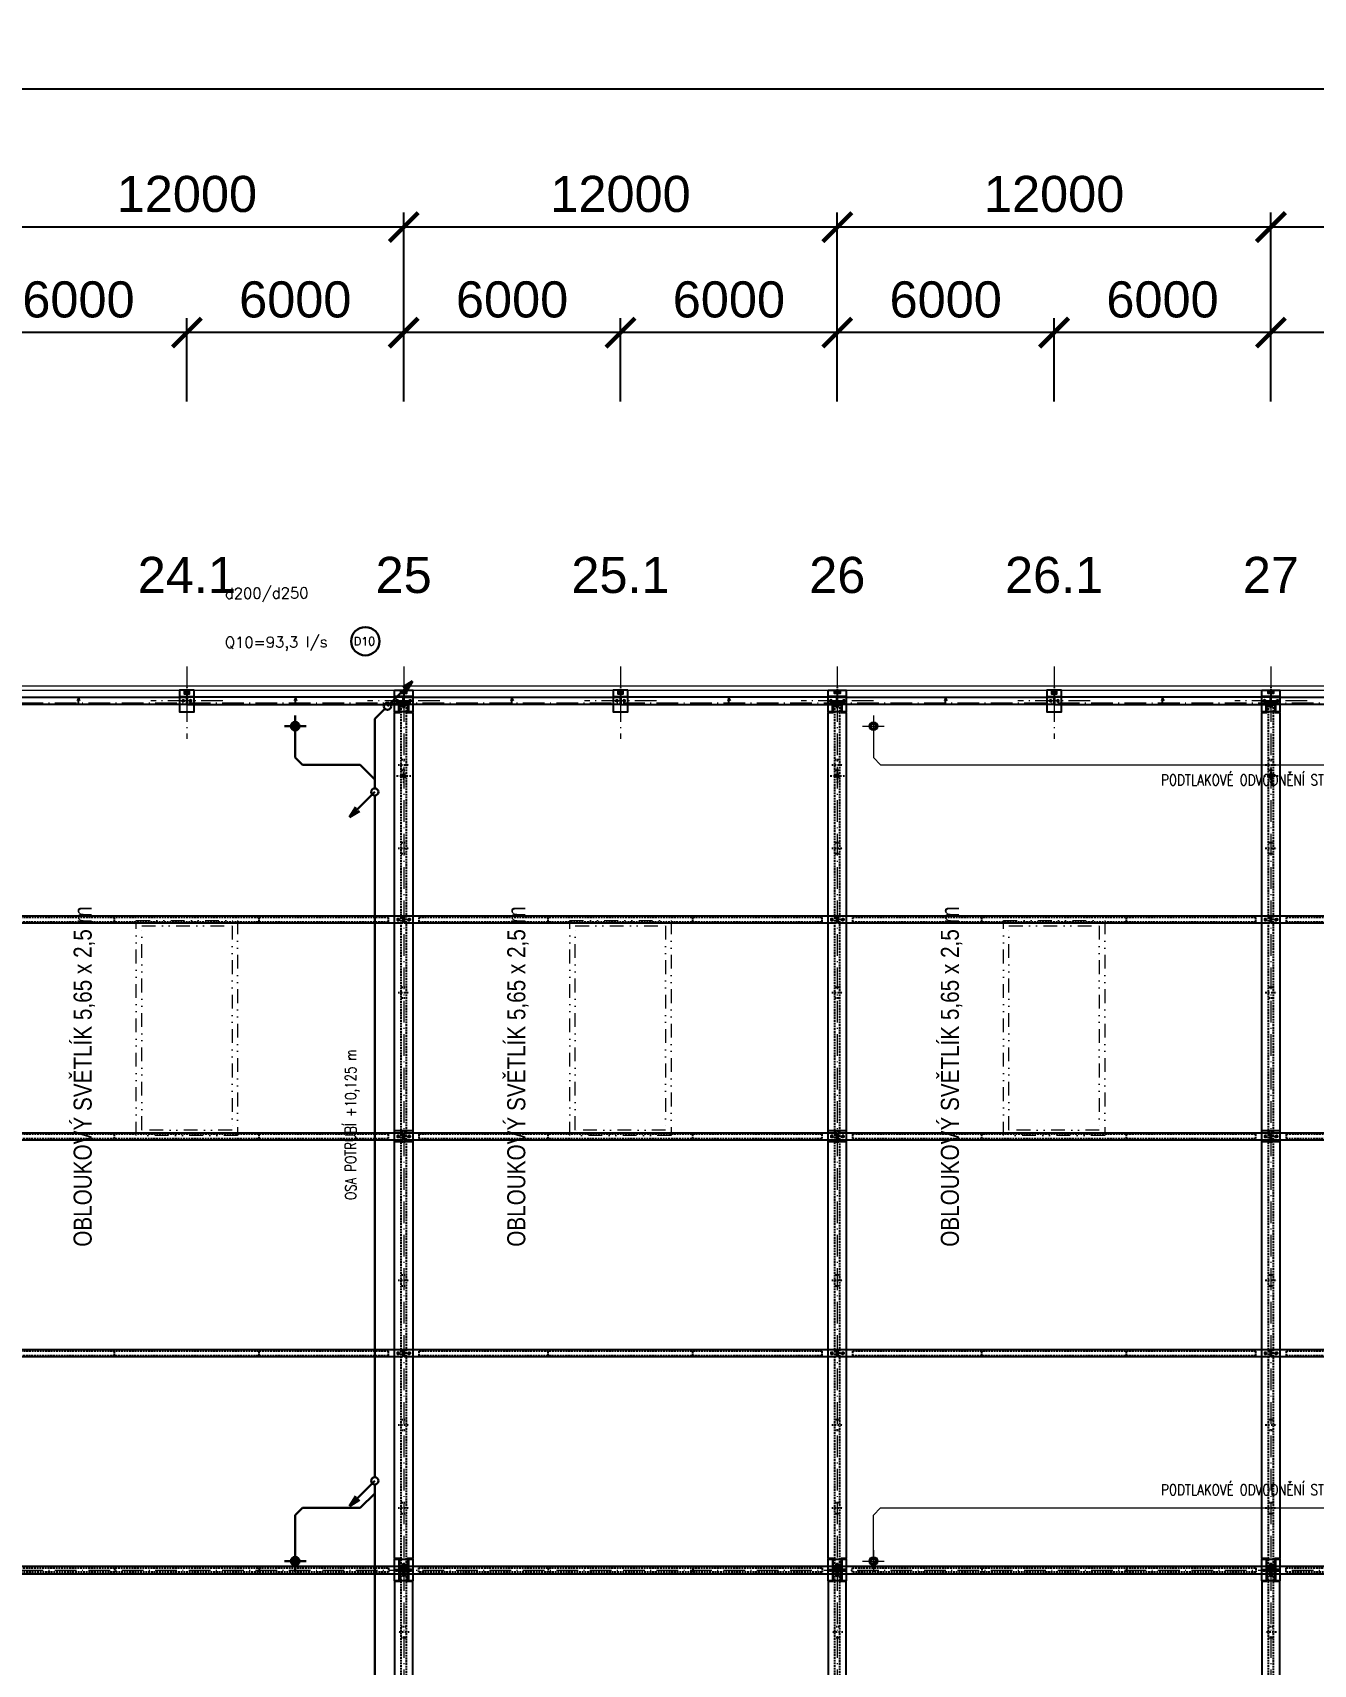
# Model space of a CAD drawing. Header units: millimetres. Extents: x 325046 to 1268204, y 1875583 to 2761998.
# Drawn here: x 983810 to 1019254, y 2148135 to 2193284 of the extents above; entities that cross this region are included whole.
import ezdxf
from ezdxf.enums import TextEntityAlignment as Align

# ---------------------------------------------------------------- set-up
doc = ezdxf.new("R2010")
doc.units = ezdxf.units.MM
doc.header["$LTSCALE"] = 100
doc.header["$PDMODE"] = 65
for name, pattern in [('ACAD_ISO10W100', [18.5, 12, -3, 0.5, -3]), ('DASHDOT', [1, 0.5, -0.25, 0, -0.25]), ('DASHED', [0.75, 0.5, -0.25]), ('DIVIDE', [31.75, 12.7, -6.35, 0, -6.35, 0, -6.35]), ('SO02_F11anp01$0${ Leader Line}', [0])]:
    doc.linetypes.add(name, pattern=pattern)
for name, color, linetype in [('025', 1, 'Continuous'), ('035', 7, 'Continuous'), ('070', 6, 'Continuous'), ('DEHA', 2, 'Continuous'), ('KOTY', 2, 'Continuous'), ('Kóty osové', 5, 'Continuous'), ('POPIS', 7, 'Continuous')]:
    doc.layers.add(name, color=color, linetype=linetype)
for name, color, linetype, lineweight, true_color in [('Korabek-text', 7, 'Continuous', 0, 0x7a7a7a), ('Korabek-trasy', 7, 'Continuous', 30, 0x7478c3), ('Korabek-vpuste', 7, 'Continuous', 30, 0x6f7ceb), ('Světlíky', 7, 'DIVIDE', 15, 0xf81696)]:
    doc.layers.add(name, color=color, linetype=linetype, lineweight=lineweight, true_color=true_color)
doc.layers.add('Objekty - osy', color=5, linetype='ACAD_ISO10W100', lineweight=20)
doc.layers.add('OBVODOVÝ PLÁŠŤ', color=2, linetype='Continuous', lineweight=9)
doc.layers.add('Popis OS', color=7, linetype='Continuous', true_color=0xbd0a5d)
doc.layers.add('Příprava na dock', color=7, linetype='Continuous', true_color=0x616161)
doc.styles.add('ARIAL NARROW', font='ARIALN.TTF')
doc.styles.add('ARIL-TENKÝ', font='arial.ttf')
doc.styles.add('ROMANS', font='romans.shx', dxfattribs={"width": 0.8})
doc.dimstyles.new('400', dxfattribs={"dimscale": 400, "dimtxt": 2.5, "dimasz": 2, "dimexe": 1, "dimexo": 12, "dimgap": 1, "dimtad": 1, "dimdec": 0, "dimzin": 0, "dimdsep": 46, "dimtxsty": 'ARIL-TENKÝ', "dimblk": 'ARCHTICK', "dimcen": 4, "dimdle": 1, "dimclrd": 256, "dimclre": 256, "dimclrt": 7, "dimadec": 0, "dimazin": 0, "dimtfac": 1, "dimtdec": 0, "dimtix": 1, "dimtofl": 0, "dimtmove": 0, "dimatfit": 0, "dimldrblk": 'OBLIQUE', "dimfxl": 1, "dimtolj": 1, "dimtzin": 0, "dimlwd": -1, "dimlwe": -1, "dimarcsym": 0})

# ---------------------------------------------------------------- blocks, each defined once
blk = doc.blocks.new('L1.1_PŮDORYS')
at = {"layer": '035'}
for points in [[(1507676, -5195314), (1507676, -5195314), (1507676, -5195314), (1507676, -5207274), (1507676, -5207274), (1507676, -5207274), (1507676, -5207274), (1507676, -5207274), (1507876, -5207274), (1507876, -5207274), (1507876, -5207274), (1507876, -5207274), (1507876, -5207274), (1507876, -5195314), (1507876, -5195314), (1507876, -5195314), (1507876, -5195314), (1507676, -5195314)], [(1507756, -5195454), (1507796, -5195454), (1507796, -5195514), (1507756, -5195514)], [(1507756, -5207134), (1507796, -5207134), (1507796, -5207074), (1507756, -5207074)]]:
    blk.add_lwpolyline(points, close=True, dxfattribs=at)
at = {"layer": '035', "linetype": 'DASHED'}
blk.add_lwpolyline([(1507836, -5195714), (1507836, -5206874), (1507716, -5206874), (1507716, -5195714)], close=True, dxfattribs=at)
for points in [[(1507716, -5199294), (1507836, -5199294)], [(1507716, -5203294), (1507836, -5203294)]]:
    blk.add_lwpolyline(points, dxfattribs=at)
at = {"layer": 'Příprava na dock', "linetype": 'DASHDOT', "ltscale": 0.5}
for points in [[(1507826, -5195484), (1507726, -5195484)], [(1507776, -5195534), (1507776, -5195434)], [(1507826, -5207104), (1507726, -5207104)], [(1507776, -5207154), (1507776, -5207054)]]:
    blk.add_lwpolyline(points, dxfattribs=at)
blk = doc.blocks.new('L1_PU')
at = {"layer": '035', "color": 0}
blk.add_lwpolyline([(1717306, -4886866), (1705346, -4886866), (1705346, -4886666), (1717306, -4886666)], close=True, dxfattribs=at)
at = {"layer": '035'}
for points in [[(1705446, -4886746), (1705506, -4886746), (1705506, -4886786), (1705446, -4886786)], [(1717206, -4886746), (1717146, -4886746), (1717146, -4886786), (1717206, -4886786)]]:
    blk.add_lwpolyline(points, close=True, dxfattribs=at)
at = {"layer": '035', "color": 0, "linetype": 'DASHED'}
blk.add_lwpolyline([(1716906, -4886706), (1705746, -4886706), (1705746, -4886826), (1716906, -4886826)], close=True, dxfattribs=at)
at = {"layer": '035', "linetype": 'DASHED'}
for points in [[(1709326, -4886826), (1709326, -4886706)], [(1713326, -4886826), (1713326, -4886706)]]:
    blk.add_lwpolyline(points, dxfattribs=at)
at = {"layer": 'Příprava na dock', "linetype": 'DASHDOT', "ltscale": 0.5}
for points in [[(1705426, -4886766), (1705526, -4886766)], [(1705476, -4886716), (1705476, -4886816)], [(1717126, -4886766), (1717226, -4886766)], [(1717176, -4886716), (1717176, -4886816)]]:
    blk.add_lwpolyline(points, dxfattribs=at)
blk = doc.blocks.new('V1')
at = {"layer": '025'}
h = blk.add_hatch(color=256, dxfattribs=at)
h.dxf.hatch_style = 1
h.paths.add_polyline_path([(1708921, -4904766, -1), (1708901, -4904766, -1)])
h = blk.add_hatch(color=256, dxfattribs=at)
h.dxf.hatch_style = 1
h.paths.add_polyline_path([(1709201, -4904766, 1), (1709221, -4904766, 1)])
h = blk.add_hatch(color=256, dxfattribs=at)
h.dxf.hatch_style = 1
h.paths.add_polyline_path([(1708921, -4910766, -1), (1708901, -4910766, -1)])
h = blk.add_hatch(color=256, dxfattribs=at)
h.dxf.hatch_style = 1
h.paths.add_polyline_path([(1709201, -4910766, 1), (1709221, -4910766, 1)])
h = blk.add_hatch(color=256, dxfattribs=at)
h.dxf.hatch_style = 1
h.paths.add_polyline_path([(1708921, -4916766, -1), (1708901, -4916766, -1)])
h = blk.add_hatch(color=256, dxfattribs=at)
h.dxf.hatch_style = 1
h.paths.add_polyline_path([(1709201, -4916766, 1), (1709221, -4916766, 1)])
at = {"layer": '025', "linetype": 'DASHED', "ltscale": 0.5}
for centre in [(1709061, -4898916), (1709061, -4922616)]:
    blk.add_circle(centre, 12.5, dxfattribs=at)
at = {"layer": '025'}
for centre in [(1708911, -4904766), (1709211, -4904766), (1708911, -4910766), (1709211, -4910766), (1708911, -4916766), (1709211, -4916766)]:
    blk.add_circle(centre, 10, dxfattribs=at)
at = {"layer": '035'}
blk.add_lwpolyline([(1708951, -4922446), (1708811, -4922446), (1708811, -4922446), (1708811, -4922446), (1708811, -4899086), (1708951, -4899086), (1708951, -4898786), (1709171, -4898786), (1709171, -4899086), (1709171, -4899086), (1709311, -4899086), (1709311, -4922446), (1709311, -4922446), (1709311, -4922446), (1709171, -4922446), (1709171, -4922746), (1708951, -4922746)], close=True, dxfattribs=at)
at = {"layer": '035', "linetype": 'DASHED'}
blk.add_lwpolyline([(1709126, -4898786), (1708996, -4898786), (1708996, -4922746), (1709126, -4922746)], close=True, dxfattribs=at)
at = {"layer": '035', "linetype": 'DASHED', "ltscale": 0.8}
for points in [[(1709126, -4900336), (1708996, -4900336)], [(1709126, -4900636), (1708996, -4900636)], [(1709126, -4902636), (1708996, -4902636)], [(1709126, -4902936), (1708996, -4902936)], [(1709126, -4906636), (1708996, -4906636)], [(1709126, -4906936), (1708996, -4906936)], [(1709121, -4910616), (1709001, -4910616)], [(1709121, -4910916), (1709001, -4910916)], [(1709126, -4914596), (1708996, -4914596)], [(1709126, -4914896), (1708996, -4914896)], [(1709126, -4918596), (1708996, -4918596)], [(1709126, -4918896), (1708996, -4918896)], [(1709126, -4920896), (1708996, -4920896)], [(1709126, -4921196), (1708996, -4921196)]]:
    blk.add_lwpolyline(points, dxfattribs=at)
at = {"layer": '035'}
for points in [[(1708811, -4910616), (1709311, -4910616)], [(1708811, -4910916), (1709311, -4910916)]]:
    blk.add_lwpolyline(points, dxfattribs=at)
at = {"layer": 'Příprava na dock', "linetype": 'DASHDOT', "ltscale": 0.2}
for points in [[(1709011, -4898916), (1709111, -4898916)], [(1709061, -4898966), (1709061, -4898866)], [(1709111, -4922616), (1709011, -4922616)], [(1709061, -4922666), (1709061, -4922566)]]:
    blk.add_lwpolyline(points, dxfattribs=at)
at = {"layer": 'Příprava na dock', "linetype": 'DASHDOT', "ltscale": 0.8}
for points in [[(1709216, -4900486), (1708906, -4900486)], [(1709216, -4902786), (1708906, -4902786)], [(1709216, -4906786), (1708906, -4906786)], [(1709216, -4914746), (1708906, -4914746)], [(1709216, -4918746), (1708906, -4918746)], [(1709216, -4921046), (1708906, -4921046)]]:
    blk.add_lwpolyline(points, dxfattribs=at)
at = {"layer": 'Příprava na dock', "linetype": 'DASHDOT', "ltscale": 0.5}
for points in [[(1708861, -4904766), (1708961, -4904766)], [(1708911, -4904816), (1708911, -4904716)], [(1709261, -4904766), (1709161, -4904766)], [(1709211, -4904816), (1709211, -4904716)], [(1708861, -4910766), (1708961, -4910766)], [(1708911, -4910816), (1708911, -4910716)], [(1709261, -4910766), (1709161, -4910766)], [(1709211, -4910816), (1709211, -4910716)], [(1708861, -4916766), (1708961, -4916766)], [(1708911, -4916816), (1708911, -4916716)], [(1709261, -4916766), (1709161, -4916766)], [(1709211, -4916816), (1709211, -4916716)]]:
    blk.add_lwpolyline(points, dxfattribs=at)
blk = doc.blocks.new('S1 STŘECHA')
at = {"layer": '025'}
h = blk.add_hatch(color=256, dxfattribs=at)
h.dxf.hatch_style = 1
edge = h.paths.add_edge_path()
edge.add_arc((1682139, -5081019), 10, 0, 360)
h = blk.add_hatch(color=256, dxfattribs=at)
h.dxf.hatch_style = 1
edge = h.paths.add_edge_path()
edge.add_arc((1682519, -5081019), 10, 0, 360)
for centre in [(1682139, -5081019), (1682519, -5081019)]:
    blk.add_circle(centre, 10, dxfattribs=at)
at = {"layer": '035', "linetype": 'DASHED'}
for centre in [(1682329, -5080869), (1682329, -5081169)]:
    blk.add_circle(centre, 30, dxfattribs=at)
at = {"layer": '070', "ltscale": 0.5}
blk.add_lwpolyline([(1682079, -5080719), (1682579, -5080719), (1682579, -5081319), (1682079, -5081319)], close=True, dxfattribs=at)
for points in [[(1682199, -5080719), (1682199, -5081319)], [(1682459, -5080719), (1682459, -5081319)]]:
    blk.add_lwpolyline(points, dxfattribs=at)
at = {"layer": 'Příprava na dock', "linetype": 'DASHDOT', "ltscale": 0.5}
for points in [[(1682139, -5081069), (1682139, -5080969)], [(1682279, -5080869), (1682379, -5080869)], [(1682329, -5080819), (1682329, -5080919)], [(1682519, -5081069), (1682519, -5080969)], [(1682189, -5081019), (1682089, -5081019)], [(1682279, -5081169), (1682379, -5081169)], [(1682329, -5081119), (1682329, -5081219)], [(1682569, -5081019), (1682469, -5081019)]]:
    blk.add_lwpolyline(points, dxfattribs=at)
blk = doc.blocks.new('V2')
at = {"layer": '025'}
h = blk.add_hatch(color=256, dxfattribs=at)
h.dxf.hatch_style = 1
h.paths.add_polyline_path([(1705186, -4880766, -1), (1705166, -4880766, -1)])
h = blk.add_hatch(color=256, dxfattribs=at)
h.dxf.hatch_style = 1
h.paths.add_polyline_path([(1705466, -4880766, 1), (1705486, -4880766, 1)])
h = blk.add_hatch(color=256, dxfattribs=at)
h.dxf.hatch_style = 1
h.paths.add_polyline_path([(1705186, -4886766, -1), (1705166, -4886766, -1)])
h = blk.add_hatch(color=256, dxfattribs=at)
h.dxf.hatch_style = 1
h.paths.add_polyline_path([(1705466, -4886766, 1), (1705486, -4886766, 1)])
h = blk.add_hatch(color=256, dxfattribs=at)
h.dxf.hatch_style = 1
h.paths.add_polyline_path([(1705186, -4892766, -1), (1705166, -4892766, -1)])
h = blk.add_hatch(color=256, dxfattribs=at)
h.dxf.hatch_style = 1
h.paths.add_polyline_path([(1705466, -4892766, 1), (1705486, -4892766, 1)])
at = {"layer": 'Příprava na dock'}
h = blk.add_hatch(dxfattribs=at)
h.set_pattern_fill('ANSI31', color=256, scale=250, angle=180)
h.set_pattern_definition([(225, (602695.915, -9703834.77), (22.09708691, -22.09708691), [])])
edge = h.paths.add_edge_path()
edge.add_arc((1705326, -4876786), 50, 0, 360)
at = {"layer": '025', "linetype": 'DASHED', "ltscale": 0.5}
for centre in [(1705326, -4874866), (1705326, -4898616)]:
    blk.add_circle(centre, 12.5, dxfattribs=at)
at = {"layer": '025'}
for centre, radius in [((1705326, -4876786), 50), ((1705176, -4880766), 10), ((1705476, -4880766), 10), ((1705176, -4886766), 10), ((1705476, -4886766), 10), ((1705176, -4892766), 10), ((1705476, -4892766), 10)]:
    blk.add_circle(centre, radius, dxfattribs=at)
at = {"layer": '035'}
blk.add_lwpolyline([(1705216, -4875036), (1705076, -4875036), (1705076, -4875036), (1705076, -4875036), (1705076, -4898446), (1705216, -4898446), (1705216, -4898746), (1705436, -4898746), (1705436, -4898446), (1705436, -4898446), (1705576, -4898446), (1705576, -4875036), (1705576, -4875036), (1705576, -4875036), (1705436, -4875036), (1705436, -4874736), (1705216, -4874736)], close=True, dxfattribs=at)
for points in [[(1705216, -4874836), (1705436, -4874836)], [(1705076, -4886616), (1705576, -4886616)], [(1705076, -4886916), (1705576, -4886916)]]:
    blk.add_lwpolyline(points, dxfattribs=at)
at = {"layer": '035', "linetype": 'DASHED'}
blk.add_lwpolyline([(1705391, -4874736), (1705261, -4874736), (1705261, -4898746), (1705391, -4898746)], close=True, dxfattribs=at)
at = {"layer": '035', "linetype": 'DASHED', "ltscale": 0.8}
for points in [[(1705391, -4876336), (1705261, -4876336)], [(1705391, -4876636), (1705261, -4876636)], [(1705391, -4878636), (1705261, -4878636)], [(1705391, -4878936), (1705261, -4878936)], [(1705391, -4882636), (1705261, -4882636)], [(1705391, -4882936), (1705261, -4882936)], [(1705386, -4886616), (1705266, -4886616)], [(1705386, -4886916), (1705266, -4886916)], [(1705391, -4890596), (1705261, -4890596)], [(1705391, -4890896), (1705261, -4890896)], [(1705391, -4894596), (1705261, -4894596)], [(1705391, -4894896), (1705261, -4894896)], [(1705391, -4896896), (1705261, -4896896)], [(1705391, -4897196), (1705261, -4897196)]]:
    blk.add_lwpolyline(points, dxfattribs=at)
at = {"layer": 'DEHA', "color": 3, "linetype": 'DASHDOT', "ltscale": 0.9}
for points in [[(1705523, -4876786), (1705129, -4876786)], [(1705326, -4876589), (1705326, -4876983)]]:
    blk.add_lwpolyline(points, dxfattribs=at)
at = {"layer": 'Příprava na dock', "linetype": 'DASHDOT', "ltscale": 0.2}
for points in [[(1705276, -4874866), (1705376, -4874866)], [(1705326, -4874916), (1705326, -4874816)], [(1705326, -4898666), (1705326, -4898566)], [(1705376, -4898616), (1705276, -4898616)]]:
    blk.add_lwpolyline(points, dxfattribs=at)
at = {"layer": 'Příprava na dock', "linetype": 'DASHDOT', "ltscale": 0.8}
for points in [[(1705481, -4876486), (1705171, -4876486)], [(1705481, -4878786), (1705171, -4878786)], [(1705481, -4882786), (1705171, -4882786)], [(1705481, -4890746), (1705171, -4890746)], [(1705481, -4894746), (1705171, -4894746)], [(1705481, -4897046), (1705171, -4897046)]]:
    blk.add_lwpolyline(points, dxfattribs=at)
at = {"layer": 'Příprava na dock', "linetype": 'DASHDOT', "ltscale": 0.5}
for points in [[(1705126, -4880766), (1705226, -4880766)], [(1705176, -4880816), (1705176, -4880716)], [(1705526, -4880766), (1705426, -4880766)], [(1705476, -4880816), (1705476, -4880716)], [(1705126, -4886766), (1705226, -4886766)], [(1705176, -4886816), (1705176, -4886716)], [(1705526, -4886766), (1705426, -4886766)], [(1705476, -4886816), (1705476, -4886716)], [(1705176, -4892816), (1705176, -4892716)], [(1705476, -4892816), (1705476, -4892716)], [(1705126, -4892766), (1705226, -4892766)], [(1705526, -4892766), (1705426, -4892766)]]:
    blk.add_lwpolyline(points, dxfattribs=at)
blk = doc.blocks.new('S2 STŘECHA')
at = {"layer": '025'}
h = blk.add_hatch(color=256, dxfattribs=at)
h.dxf.hatch_style = 1
edge = h.paths.add_edge_path()
edge.add_arc((1694149, -5104969), 10, 0, 360)
h = blk.add_hatch(color=256, dxfattribs=at)
h.dxf.hatch_style = 1
edge = h.paths.add_edge_path()
edge.add_arc((1694509, -5104969), 10, 0, 360)
at = {"layer": 'Příprava na dock', "ltscale": 0.5}
h = blk.add_hatch(dxfattribs=at)
h.set_pattern_fill('ANSI31', color=256, scale=250)
h.set_pattern_definition([(45, (-71057.18, -131932.95), (-22.09708691, 22.09708691), [])])
h.paths.add_polyline_path([(1694254, -5105269), (1694404, -5105269), (1694404, -5105169), (1694254, -5105169)])
at = {"layer": '025', "ltscale": 0.5}
blk.add_lwpolyline([(1694254, -5105269), (1694404, -5105269), (1694404, -5105169), (1694254, -5105169)], close=True, dxfattribs=at)
at = {"layer": '025', "linetype": 'DASHED', "ltscale": 0.5}
blk.add_lwpolyline([(1694254, -5105269), (1694404, -5105269), (1694404, -5105259), (1694254, -5105259)], close=True, dxfattribs=at)
at = {"layer": '025'}
for centre in [(1694149, -5104969), (1694509, -5104969)]:
    blk.add_circle(centre, 10, dxfattribs=at)
at = {"layer": '035', "linetype": 'DASHED'}
blk.add_circle((1694329, -5104819), 30, dxfattribs=at)
at = {"layer": '070', "ltscale": 0.5}
blk.add_lwpolyline([(1694079, -5105269), (1694579, -5105269), (1694579, -5104669), (1694079, -5104669)], close=True, dxfattribs=at)
for points in [[(1694199, -5104669), (1694199, -5104969), (1694459, -5104969), (1694459, -5104669)], [(1694579, -5105089), (1694079, -5105089)]]:
    blk.add_lwpolyline(points, dxfattribs=at)
at = {"layer": 'Příprava na dock', "linetype": 'DASHDOT', "ltscale": 0.5}
for points in [[(1694149, -5105019), (1694149, -5104919)], [(1694149, -5105019), (1694149, -5104919)], [(1694279, -5104819), (1694379, -5104819)], [(1694329, -5104769), (1694329, -5104869)], [(1694509, -5105019), (1694509, -5104919)], [(1694509, -5105019), (1694509, -5104919)], [(1694099, -5104969), (1694199, -5104969)], [(1694199, -5104969), (1694099, -5104969)], [(1694329, -5105344), (1694329, -5105094)], [(1694459, -5104969), (1694559, -5104969)], [(1694559, -5104969), (1694459, -5104969)]]:
    blk.add_lwpolyline(points, dxfattribs=at)
blk = doc.blocks.new('ZT1_PU')
at = {"layer": '035', "ltscale": 0.5}
blk.add_lwpolyline([(1684235, -4865636), (1690215, -4865636), (1690215, -4865836), (1684235, -4865836)], close=True, dxfattribs=at)
at = {"layer": '035', "color": 2}
for points in [[(1687223, -4865656), (1687191, -4865736)], [(1687223, -4865816), (1687223, -4865656)], [(1687223, -4865656), (1687255, -4865736)]]:
    blk.add_lwpolyline(points, dxfattribs=at)
at = {"layer": '035'}
for centre in [(1684405, -4865736), (1690125, -4865736)]:
    blk.add_circle(centre, 25, dxfattribs=at)
at = {"layer": 'Příprava na dock', "linetype": 'DASHDOT', "ltscale": 0.5}
for points in [[(1684355, -4865736), (1684455, -4865736)], [(1684405, -4865686), (1684405, -4865786)], [(1690075, -4865736), (1690175, -4865736)], [(1690125, -4865686), (1690125, -4865786)]]:
    blk.add_lwpolyline(points, dxfattribs=at)
blk = doc.blocks.new('S3 STŘECHA')
at = {"layer": '025'}
h = blk.add_hatch(color=256, dxfattribs=at)
h.dxf.hatch_style = 1
edge = h.paths.add_edge_path()
edge.add_arc((1676229, -5009069), 10, 0, 360)
h = blk.add_hatch(color=256, dxfattribs=at)
h.dxf.hatch_style = 1
edge = h.paths.add_edge_path()
edge.add_arc((1676429, -5009069), 10, 0, 360)
at = {"layer": 'Příprava na dock', "ltscale": 0.5}
h = blk.add_hatch(dxfattribs=at)
h.set_pattern_fill('ANSI31', color=256, scale=250, angle=180)
h.set_pattern_definition([(225, (3441714.858, -9982104.093), (22.09708691, -22.09708691), [])])
h.paths.add_polyline_path([(1676404, -5008769), (1676254, -5008769), (1676254, -5008869), (1676404, -5008869)])
at = {"layer": '025', "ltscale": 0.5}
blk.add_lwpolyline([(1676404, -5008769), (1676254, -5008769), (1676254, -5008869), (1676404, -5008869)], close=True, dxfattribs=at)
at = {"layer": '025', "linetype": 'DASHED', "ltscale": 0.5}
blk.add_lwpolyline([(1676404, -5008769), (1676254, -5008769), (1676254, -5008779), (1676404, -5008779)], close=True, dxfattribs=at)
at = {"layer": '025'}
for centre in [(1676229, -5009069), (1676429, -5009069)]:
    blk.add_circle(centre, 10, dxfattribs=at)
at = {"layer": '070', "ltscale": 0.5}
blk.add_lwpolyline([(1676529, -5008769), (1676129, -5008769), (1676129, -5009369), (1676529, -5009369)], close=True, dxfattribs=at)
blk.add_lwpolyline([(1676129, -5008949), (1676529, -5008949)], dxfattribs=at)
at = {"layer": 'Příprava na dock', "linetype": 'DASHDOT', "ltscale": 0.5}
for points in [[(1676329, -5008694), (1676329, -5008944)], [(1676179, -5009069), (1676279, -5009069)], [(1676229, -5009019), (1676229, -5009119)], [(1676479, -5009069), (1676379, -5009069)], [(1676429, -5009019), (1676429, -5009119)]]:
    blk.add_lwpolyline(points, dxfattribs=at)
blk = doc.blocks.new('_ARCHTICK')
at = {"color": 0, "linetype": 'ByBlock', "const_width": 0.15}
blk.add_lwpolyline([(-0.5, -0.5), (0.5, 0.5)], dxfattribs=at)
blk = doc.blocks.new('*D948')
at = {"layer": 'Defpoints', "color": 0, "transparency": 16777216}
for p in [(1018079, 2184984), (1018079, 2178282), (1024079, 2178282)]:
    blk.add_point(p, dxfattribs=at)
at = {"layer": 'Kóty osové', "transparency": 16777216}
for p, q in [((1018079, 2183082), (1018079, 2185384)), ((1024079, 2183082), (1024079, 2185384)), ((1024479, 2184984), (1017679, 2184984))]:
    blk.add_line(p, q, dxfattribs=at)
at = {"layer": 'Kóty osové', "transparency": 16777216, "xscale": 800, "yscale": 800, "zscale": 800, "rotation": 180}
blk.add_blockref('_ARCHTICK', (1018079, 2184984), dxfattribs=at)
at = {"layer": 'Kóty osové', "transparency": 16777216, "xscale": 800, "yscale": 800, "zscale": 800}
blk.add_blockref('_ARCHTICK', (1024079, 2184984), dxfattribs=at)
at = {"layer": 'Kóty osové', "color": 7, "transparency": 16777216, "insert": (1021079, 2185895), "char_height": 1000, "attachment_point": 5, "style": 'ARIL-TENKÝ'}
blk.add_mtext('\\A1;6000', dxfattribs=at)
blk = doc.blocks.new('_Oblique')
at = {"color": 0, "lineweight": -2}
blk.add_line((-0.5, -0.5), (0.5, 0.5), dxfattribs=at)
blk = doc.blocks.new('*D949')
at = {"layer": 'Defpoints', "color": 0, "transparency": 16777216}
for p in [(1012079, 2184984), (1012079, 2178282), (1018079, 2178282)]:
    blk.add_point(p, dxfattribs=at)
at = {"layer": 'Kóty osové', "transparency": 16777216}
for p, q in [((1012079, 2183082), (1012079, 2185384)), ((1018079, 2183082), (1018079, 2185384)), ((1018479, 2184984), (1011679, 2184984))]:
    blk.add_line(p, q, dxfattribs=at)
at = {"layer": 'Kóty osové', "transparency": 16777216, "xscale": 800, "yscale": 800, "zscale": 800, "rotation": 180}
blk.add_blockref('_ARCHTICK', (1012079, 2184984), dxfattribs=at)
at = {"layer": 'Kóty osové', "transparency": 16777216, "xscale": 800, "yscale": 800, "zscale": 800}
blk.add_blockref('_ARCHTICK', (1018079, 2184984), dxfattribs=at)
at = {"layer": 'Kóty osové', "color": 7, "transparency": 16777216, "insert": (1015079, 2185895), "char_height": 1000, "attachment_point": 5, "style": 'ARIL-TENKÝ'}
blk.add_mtext('\\A1;6000', dxfattribs=at)
blk = doc.blocks.new('*D950')
at = {"layer": 'Defpoints', "color": 0, "transparency": 16777216}
for p in [(1006079, 2184984), (1006079, 2178282), (1012079, 2178282)]:
    blk.add_point(p, dxfattribs=at)
at = {"layer": 'Kóty osové', "transparency": 16777216}
for p, q in [((1006079, 2183082), (1006079, 2185384)), ((1012079, 2183082), (1012079, 2185384)), ((1012479, 2184984), (1005679, 2184984))]:
    blk.add_line(p, q, dxfattribs=at)
at = {"layer": 'Kóty osové', "transparency": 16777216, "xscale": 800, "yscale": 800, "zscale": 800, "rotation": 180}
blk.add_blockref('_ARCHTICK', (1006079, 2184984), dxfattribs=at)
at = {"layer": 'Kóty osové', "transparency": 16777216, "xscale": 800, "yscale": 800, "zscale": 800}
blk.add_blockref('_ARCHTICK', (1012079, 2184984), dxfattribs=at)
at = {"layer": 'Kóty osové', "color": 7, "transparency": 16777216, "insert": (1009079, 2185895), "char_height": 1000, "attachment_point": 5, "style": 'ARIL-TENKÝ'}
blk.add_mtext('\\A1;6000', dxfattribs=at)
blk = doc.blocks.new('*D951')
at = {"layer": 'Defpoints', "color": 0, "transparency": 16777216}
for p in [(1000079, 2184984), (1000079, 2178282), (1006079, 2178282)]:
    blk.add_point(p, dxfattribs=at)
at = {"layer": 'Kóty osové', "transparency": 16777216}
for p, q in [((1000079, 2183082), (1000079, 2185384)), ((1006079, 2183082), (1006079, 2185384)), ((1006479, 2184984), (999679, 2184984))]:
    blk.add_line(p, q, dxfattribs=at)
at = {"layer": 'Kóty osové', "transparency": 16777216, "xscale": 800, "yscale": 800, "zscale": 800, "rotation": 180}
blk.add_blockref('_ARCHTICK', (1000079, 2184984), dxfattribs=at)
at = {"layer": 'Kóty osové', "transparency": 16777216, "xscale": 800, "yscale": 800, "zscale": 800}
blk.add_blockref('_ARCHTICK', (1006079, 2184984), dxfattribs=at)
at = {"layer": 'Kóty osové', "color": 7, "transparency": 16777216, "insert": (1003079, 2185895), "char_height": 1000, "attachment_point": 5, "style": 'ARIL-TENKÝ'}
blk.add_mtext('\\A1;6000', dxfattribs=at)
blk = doc.blocks.new('*D952')
at = {"layer": 'Defpoints', "color": 0, "transparency": 16777216}
for p in [(994079, 2184984), (994079, 2178282), (1000079, 2178282)]:
    blk.add_point(p, dxfattribs=at)
at = {"layer": 'Kóty osové', "transparency": 16777216}
for p, q in [((994079, 2183082), (994079, 2185384)), ((1000079, 2183082), (1000079, 2185384)), ((1000479, 2184984), (993679, 2184984))]:
    blk.add_line(p, q, dxfattribs=at)
at = {"layer": 'Kóty osové', "transparency": 16777216, "xscale": 800, "yscale": 800, "zscale": 800, "rotation": 180}
blk.add_blockref('_ARCHTICK', (994079, 2184984), dxfattribs=at)
at = {"layer": 'Kóty osové', "transparency": 16777216, "xscale": 800, "yscale": 800, "zscale": 800}
blk.add_blockref('_ARCHTICK', (1000079, 2184984), dxfattribs=at)
at = {"layer": 'Kóty osové', "color": 7, "transparency": 16777216, "insert": (997079, 2185895), "char_height": 1000, "attachment_point": 5, "style": 'ARIL-TENKÝ'}
blk.add_mtext('\\A1;6000', dxfattribs=at)
blk = doc.blocks.new('*D953')
at = {"layer": 'Defpoints', "color": 0, "transparency": 16777216}
for p in [(988079, 2184984), (988079, 2178282), (994079, 2178282)]:
    blk.add_point(p, dxfattribs=at)
at = {"layer": 'Kóty osové', "transparency": 16777216}
for p, q in [((988079, 2183082), (988079, 2185384)), ((994079, 2183082), (994079, 2185384)), ((994479, 2184984), (987679, 2184984))]:
    blk.add_line(p, q, dxfattribs=at)
at = {"layer": 'Kóty osové', "transparency": 16777216, "xscale": 800, "yscale": 800, "zscale": 800, "rotation": 180}
blk.add_blockref('_ARCHTICK', (988079, 2184984), dxfattribs=at)
at = {"layer": 'Kóty osové', "transparency": 16777216, "xscale": 800, "yscale": 800, "zscale": 800}
blk.add_blockref('_ARCHTICK', (994079, 2184984), dxfattribs=at)
at = {"layer": 'Kóty osové', "color": 7, "transparency": 16777216, "insert": (991079, 2185895), "char_height": 1000, "attachment_point": 5, "style": 'ARIL-TENKÝ'}
blk.add_mtext('\\A1;6000', dxfattribs=at)
blk = doc.blocks.new('*D954')
at = {"layer": 'Defpoints', "color": 0, "transparency": 16777216}
for p in [(982079, 2184984), (982079, 2178282), (988079, 2178282)]:
    blk.add_point(p, dxfattribs=at)
at = {"layer": 'Kóty osové', "transparency": 16777216}
for p, q in [((982079, 2183082), (982079, 2185384)), ((988079, 2183082), (988079, 2185384)), ((988479, 2184984), (981679, 2184984))]:
    blk.add_line(p, q, dxfattribs=at)
at = {"layer": 'Kóty osové', "transparency": 16777216, "xscale": 800, "yscale": 800, "zscale": 800, "rotation": 180}
blk.add_blockref('_ARCHTICK', (982079, 2184984), dxfattribs=at)
at = {"layer": 'Kóty osové', "transparency": 16777216, "xscale": 800, "yscale": 800, "zscale": 800}
blk.add_blockref('_ARCHTICK', (988079, 2184984), dxfattribs=at)
at = {"layer": 'Kóty osové', "color": 7, "transparency": 16777216, "insert": (985079, 2185895), "char_height": 1000, "attachment_point": 5, "style": 'ARIL-TENKÝ'}
blk.add_mtext('\\A1;6000', dxfattribs=at)
blk = doc.blocks.new('*D985')
at = {"layer": 'Defpoints', "color": 0, "transparency": 16777216}
for p in [(982079, 2187903), (994079, 2183082), (982079, 2178402)]:
    blk.add_point(p, dxfattribs=at)
at = {"layer": 'Kóty osové', "transparency": 16777216}
for p, q in [((994479, 2187903), (981679, 2187903)), ((982079, 2183202), (982079, 2188303)), ((994079, 2187882), (994079, 2188303))]:
    blk.add_line(p, q, dxfattribs=at)
at = {"layer": 'Kóty osové', "transparency": 16777216, "xscale": 800, "yscale": 800, "zscale": 800, "rotation": 180}
blk.add_blockref('_ARCHTICK', (982079, 2187903), dxfattribs=at)
at = {"layer": 'Kóty osové', "transparency": 16777216, "xscale": 800, "yscale": 800, "zscale": 800}
blk.add_blockref('_ARCHTICK', (994079, 2187903), dxfattribs=at)
at = {"layer": 'Kóty osové', "color": 7, "transparency": 16777216, "insert": (988079, 2188814), "char_height": 1000, "attachment_point": 5, "style": 'ARIL-TENKÝ'}
blk.add_mtext('\\A1;12000', dxfattribs=at)
blk = doc.blocks.new('*D986')
at = {"layer": 'Defpoints', "color": 0, "transparency": 16777216}
for p in [(994079, 2187903), (1006079, 2183082), (994079, 2178402)]:
    blk.add_point(p, dxfattribs=at)
at = {"layer": 'Kóty osové', "transparency": 16777216}
for p, q in [((1006479, 2187903), (993679, 2187903)), ((994079, 2183202), (994079, 2188303)), ((1006079, 2187882), (1006079, 2188303))]:
    blk.add_line(p, q, dxfattribs=at)
at = {"layer": 'Kóty osové', "transparency": 16777216, "xscale": 800, "yscale": 800, "zscale": 800, "rotation": 180}
blk.add_blockref('_ARCHTICK', (994079, 2187903), dxfattribs=at)
at = {"layer": 'Kóty osové', "transparency": 16777216, "xscale": 800, "yscale": 800, "zscale": 800}
blk.add_blockref('_ARCHTICK', (1006079, 2187903), dxfattribs=at)
at = {"layer": 'Kóty osové', "color": 7, "transparency": 16777216, "insert": (1000079, 2188814), "char_height": 1000, "attachment_point": 5, "style": 'ARIL-TENKÝ'}
blk.add_mtext('\\A1;12000', dxfattribs=at)
blk = doc.blocks.new('*D987')
at = {"layer": 'Defpoints', "color": 0, "transparency": 16777216}
for p in [(1006079, 2187903), (1018079, 2183082), (1006079, 2178402)]:
    blk.add_point(p, dxfattribs=at)
at = {"layer": 'Kóty osové', "transparency": 16777216}
for p, q in [((1018479, 2187903), (1005679, 2187903)), ((1006079, 2183202), (1006079, 2188303)), ((1018079, 2187882), (1018079, 2188303))]:
    blk.add_line(p, q, dxfattribs=at)
at = {"layer": 'Kóty osové', "transparency": 16777216, "xscale": 800, "yscale": 800, "zscale": 800, "rotation": 180}
blk.add_blockref('_ARCHTICK', (1006079, 2187903), dxfattribs=at)
at = {"layer": 'Kóty osové', "transparency": 16777216, "xscale": 800, "yscale": 800, "zscale": 800}
blk.add_blockref('_ARCHTICK', (1018079, 2187903), dxfattribs=at)
at = {"layer": 'Kóty osové', "color": 7, "transparency": 16777216, "insert": (1012079, 2188814), "char_height": 1000, "attachment_point": 5, "style": 'ARIL-TENKÝ'}
blk.add_mtext('\\A1;12000', dxfattribs=at)
blk = doc.blocks.new('*D988')
at = {"layer": 'Defpoints', "color": 0, "transparency": 16777216}
for p in [(1018079, 2187903), (1030079, 2183082), (1018079, 2178402)]:
    blk.add_point(p, dxfattribs=at)
at = {"layer": 'Kóty osové', "transparency": 16777216}
for p, q in [((1030479, 2187903), (1017679, 2187903)), ((1018079, 2183202), (1018079, 2188303)), ((1030079, 2187882), (1030079, 2188303))]:
    blk.add_line(p, q, dxfattribs=at)
at = {"layer": 'Kóty osové', "transparency": 16777216, "xscale": 800, "yscale": 800, "zscale": 800, "rotation": 180}
blk.add_blockref('_ARCHTICK', (1018079, 2187903), dxfattribs=at)
at = {"layer": 'Kóty osové', "transparency": 16777216, "xscale": 800, "yscale": 800, "zscale": 800}
blk.add_blockref('_ARCHTICK', (1030079, 2187903), dxfattribs=at)
at = {"layer": 'Kóty osové', "color": 7, "transparency": 16777216, "insert": (1024079, 2188814), "char_height": 1000, "attachment_point": 5, "style": 'ARIL-TENKÝ'}
blk.add_mtext('\\A1;12000', dxfattribs=at)
blk = doc.blocks.new('vpust_tučně')
at = {"layer": 'Korabek-vpuste'}
for p, q in [((53.146, 90.671), (53.146, 91.171)), ((52.896, 90.921), (53.396, 90.921))]:
    blk.add_line(p, q, dxfattribs=at)
for radius in [0.1, 0.075, 0.05]:
    blk.add_circle((53.146, 90.921), radius, dxfattribs=at)
blk = doc.blocks.new('A$C73023567')
at = {"layer": 'Korabek-text', "lineweight": 30}
blk.add_circle((287214.2, 126546.4), 392.2, dxfattribs=at)
at = {"layer": 'Korabek-trasy'}
for p, q in [((287825, 124745.6), (288522.3, 125442.9)), ((288522.3, 125442.9), (288247.7, 125272.2)), ((288522.3, 125442.9), (288351.6, 125168.3)), ((287754.3, 124674.8), (287475, 124395.6)), ((285275, 124195.6), (285275, 123325.9)), ((287475, 124395.6), (287475, 122475.6)), ((285475.3, 123125.6), (285275, 123325.9)), ((285475.3, 123125.6), (287074.3, 123125.6)), ((287475, 122724.9), (287074.3, 123125.6)), ((287475, 122375.6), (286777.7, 121678.2)), ((286777.7, 121678.2), (286948.4, 121952.8)), ((287475, 122275.6), (287475, 103415.6)), ((286777.7, 121678.2), (287052.3, 121848.9)), ((287475, 103315.6), (286777.7, 102618.2)), ((287475, 102966.2), (287074.3, 102565.6)), ((287475, 103215.6), (287475, 79415.6)), ((285475.3, 102565.6), (285275, 102365.2)), ((285475.3, 102565.6), (287074.3, 102565.6)), ((286777.7, 102618.2), (286948.4, 102892.8)), ((286777.7, 102618.2), (287052.3, 102788.9)), ((285275, 101095.6), (285275, 102365.2))]:
    blk.add_line(p, q, dxfattribs=at)
at = {"layer": 'Korabek-trasy', "lineweight": 13}
for p, q in [((301275, 124195.6), (301275, 123325.9)), ((301475.3, 123125.6), (301275, 123325.9)), ((301475.3, 123125.6), (335274.7, 123125.6)), ((301475.3, 102565.6), (301275, 102365.2)), ((301475.3, 102565.6), (335274.7, 102565.6)), ((301275, 101095.6), (301275, 102365.2))]:
    blk.add_line(p, q, dxfattribs=at)
at = {"layer": 'Korabek-trasy'}
for centre in [(287825, 124745.6), (287475, 122375.6), (287475, 103315.6)]:
    blk.add_circle(centre, 100, dxfattribs=at)
at = {"layer": 'Korabek-vpuste', "lineweight": 13}
for p, q in [((300975, 124195.6), (301575, 124195.6)), ((301275, 124495.6), (301275, 123895.6)), ((301275, 101395.6), (301275, 100795.6)), ((300975, 101095.6), (301575, 101095.6))]:
    blk.add_line(p, q, dxfattribs=at)
for centre, radius in [((301275, 124195.6), 120), ((301275, 124195.6), 90), ((301275, 124195.6), 60), ((301275, 101095.6), 120), ((301275, 101095.6), 90), ((301275, 101095.6), 60)]:
    blk.add_circle(centre, radius, dxfattribs=at)
at = {"layer": 'Korabek-vpuste', "xscale": 1200, "yscale": 1200, "zscale": 1200, "rotation": 269.9999999927888}
for p in [(176169.4, 187970.4), (176169.4, 164870.4)]:
    blk.add_blockref('vpust_tučně', p, dxfattribs=at)
at = {"layer": 'Korabek-text', "style": 'ROMANS'}
for s, height, rotation, p in [('d200/d250', 300, 0.3474, (283327.1, 127870.2)), ('Q10=93,3 l/s', 300, 0.3474, (283327.1, 126514.1)), ('D10', 225, 359.6526, (286897.1, 126547.3))]:
    blk.add_text(s, height=height, rotation=rotation, dxfattribs=at).set_placement(p, align=Align.MIDDLE_LEFT)
at = {"layer": 'Korabek-text', "lineweight": 13, "char_height": 300, "width": 28411.347, "attachment_point": 7, "rotation": 0, "style": 'ROMANS'}
for insert in [(309236.8, 122463.7), (309236.8, 102827)]:
    blk.add_mtext('PODTLAKOVÉ ODVODNĚNÍ STŘECHY DYKA VACURAIN PVC, OSA POTRUBÍ +10,475 m', dxfattribs=dict(at, insert=insert))
at = {"layer": 'Korabek-text', "insert": (287048.2, 111087.4), "char_height": 300, "width": 28411.347, "attachment_point": 7, "rotation": 90, "style": 'ROMANS'}
blk.add_mtext('OSA POTRUBÍ +10,125 m', dxfattribs=at)
blk = doc.blocks.new('*D1566')
at = {"layer": 'Defpoints', "color": 0, "transparency": 16777216}
for p in [(705684, 2191717), (705684, 2175213), (1078474, 2175213)]:
    blk.add_point(p, dxfattribs=at)
at = {"layer": 'Kóty osové', "transparency": 16777216}
for p, q in [((705684, 2180013), (705684, 2192117)), ((1078474, 2180013), (1078474, 2192117)), ((1078874, 2191717), (705284, 2191717))]:
    blk.add_line(p, q, dxfattribs=at)
at = {"layer": 'Kóty osové', "transparency": 16777216, "xscale": 800, "yscale": 800, "zscale": 800, "rotation": 180}
blk.add_blockref('_ARCHTICK', (705684, 2191717), dxfattribs=at)
at = {"layer": 'Kóty osové', "transparency": 16777216, "xscale": 800, "yscale": 800, "zscale": 800}
blk.add_blockref('_ARCHTICK', (1078474, 2191717), dxfattribs=at)
at = {"layer": 'Kóty osové', "color": 7, "transparency": 16777216, "insert": (892079, 2192627), "char_height": 1000, "attachment_point": 5, "style": 'ARIL-TENKÝ'}
blk.add_mtext('\\A1;372790', dxfattribs=at)

msp = doc.modelspace()

# ---------------------------------------------------------------- linework, layer by layer
at = {"layer": 'Objekty - osy', "ltscale": 0.5}
for points in [[(988078.7, 2175743.4), (988078.7, 2173743.4)], [(994078.7, 2175743.4), (994078.7, 2053743.4)], [(1000078.7, 2175743.4), (1000078.7, 2173743.4)], [(1006078.7, 2175743.4), (1006078.7, 2053743.4)], [(1012078.7, 2175743.4), (1012078.7, 2173743.4)], [(1018078.7, 2175743.4), (1018078.7, 2053743.4)], [(705078.7, 2174743.4), (1079078.7, 2174743.4)], [(989078.7, 2174793.4), (987078.7, 2174793.4)], [(995078.7, 2174793.4), (993078.7, 2174793.4)], [(1001078.7, 2174793.4), (999078.7, 2174793.4)], [(1007078.7, 2174793.4), (1005078.7, 2174793.4)], [(1013078.7, 2174793.4), (1011078.7, 2174793.4)], [(1019078.7, 2174793.4), (1017078.7, 2174793.4)], [(705078.7, 2150743.4), (1079078.7, 2150743.4)]]:
    msp.add_lwpolyline(points, dxfattribs=at)
at = {"layer": 'OBVODOVÝ PLÁŠŤ', "ltscale": 100}
msp.add_lwpolyline([(1078473.7, 2175213.4), (1078473.7, 2126323.4), (1018473.7, 2126323.4), (1018473.7, 2054273.4), (705683.7, 2054273.4), (705683.7, 2175213.4)], close=True, dxfattribs=at)
msp.add_lwpolyline([(1078353.7, 2175093.4), (1078353.7, 2175093.4), (1078353.7, 2126443.4), (1018353.7, 2126443.4), (1018353.7, 2054393.4), (705803.7, 2054393.4), (705803.7, 2175093.4), (1078353.7, 2175093.4)], dxfattribs=at)
at = {"layer": 'Světlíky', "ltscale": 0.3}
for points in [[(986678.7, 2168718.4), (989478.7, 2168718.4), (989478.7, 2162768.4), (986678.7, 2162768.4)], [(986828.7, 2168568.4), (989328.7, 2168568.4), (989328.7, 2162918.4), (986828.7, 2162918.4)], [(998678.7, 2168718.4), (1001478.7, 2168718.4), (1001478.7, 2162768.4), (998678.7, 2162768.4)], [(998828.7, 2168568.4), (1001328.7, 2168568.4), (1001328.7, 2162918.4), (998828.7, 2162918.4)], [(1010678.7, 2168718.4), (1013478.7, 2168718.4), (1013478.7, 2162768.4), (1010678.7, 2162768.4)], [(1010828.7, 2168568.4), (1013328.7, 2168568.4), (1013328.7, 2162918.4), (1010828.7, 2162918.4)]]:
    msp.add_lwpolyline(points, close=True, dxfattribs=at)

# ---------------------------------------------------------------- block references
at = {"layer": '035'}
for name, p in [('ZT1_PU', (-702146.6, 7040529.6)), ('S3 STŘECHA', (-688250.2, 7183862)), ('ZT1_PU', (-690146.6, 7040529.6)), ('S3 STŘECHA', (-676250.2, 7183862)), ('ZT1_PU', (-678146.6, 7040529.6)), ('S3 STŘECHA', (-664250.2, 7183862)), ('ZT1_PU', (-666146.6, 7040529.6)), ('L1_PU', (-723247.1, 7055509.2)), ('L1_PU', (-711247.1, 7055509.2)), ('L1_PU', (-699247.1, 7055509.2)), ('L1_PU', (-687247.1, 7055509.2)), ('L1_PU', (-723247.1, 7049509.2)), ('L1_PU', (-711247.1, 7049509.2)), ('L1_PU', (-699247.1, 7049509.2)), ('L1_PU', (-687247.1, 7049509.2)), ('L1_PU', (-723247.1, 7043509.2)), ('L1_PU', (-711247.1, 7043509.2)), ('L1_PU', (-699247.1, 7043509.2)), ('L1_PU', (-687247.1, 7043509.2)), ('S1 STŘECHA', (-688250.2, 7231762)), ('S1 STŘECHA', (-676250.2, 7231762)), ('S1 STŘECHA', (-664250.2, 7231762))]:
    msp.add_blockref(name, p, dxfattribs=at)
at = {"layer": '035', "xscale": -1}
for name, p in [('ZT1_PU', (2678303.9, 7040529.6)), ('ZT1_PU', (2690303.9, 7040529.6)), ('ZT1_PU', (2702303.9, 7040529.6)), ('V2', (2699404.5, 7049509.2)), ('V2', (2711404.5, 7049509.2)), ('V2', (2723404.5, 7049509.2))]:
    msp.add_blockref(name, p, dxfattribs=at)
at = {"layer": '035', "xscale": -1, "rotation": 180}
for name, p in [('S2 STŘECHA', (-700250.2, -2930175.1)), ('S2 STŘECHA', (-688250.2, -2930175.1)), ('S2 STŘECHA', (-676250.2, -2930175.1)), ('V1', (-714982.6, -2772022.4)), ('V1', (-702982.6, -2772022.4)), ('V1', (-690982.6, -2772022.4))]:
    msp.add_blockref(name, p, dxfattribs=at)
at = {"layer": 'Korabek-trasy', "linetype": 'SO02_F11anp01$0${ Leader Line}'}
msp.add_blockref('A$C73023567', (705803.7, 2049897.9), dxfattribs=at)
at = {"layer": 'KOTY', "rotation": 270}
for p in [(6189372.5, 3658519.8), (6201372.5, 3658519.8), (6213372.5, 3658519.8), (6225372.5, 3658519.8)]:
    msp.add_blockref('L1.1_PŮDORYS', p, dxfattribs=at)

# ---------------------------------------------------------------- texts
at = {"layer": 'POPIS', "linetype": 'ByBlock', "lineweight": 18, "char_height": 500, "width": 9505.374, "attachment_point": 9, "rotation": 90, "style": 'ARIAL NARROW'}
for insert in [(985537.6, 2169113.7), (997537.6, 2169113.7), (1009537.6, 2169113.7)]:
    msp.add_mtext('OBLOUKOVÝ SVĚTLÍK 5,65 x 2,5 m', dxfattribs=dict(at, insert=insert))
at = {"layer": 'Popis OS', "linetype": 'ByBlock', "style": 'ARIL-TENKÝ'}
for s, p in [('24.1', (988078.7, 2178278.4)), ('25', (994078.7, 2178278.4)), ('25.1', (1000078.7, 2178278.4)), ('26', (1006078.7, 2178278.4)), ('26.1', (1012078.7, 2178278.4)), ('27', (1018078.7, 2178278.4))]:
    msp.add_text(s, height=1000, dxfattribs=at).set_placement(p, align=Align.MIDDLE_CENTER)

# ---------------------------------------------------------------- dimensions: what is measured, and where the dimension line sits
at = {"layer": 'Kóty osové'}
for base, p1, p2, picture, middle in [((705683.7, 2191716.6), (1078473.7, 2175213.4), (705683.7, 2175213.4), '*D1566', (892078.7, 2192627.5)), ((982078.7, 2187903.1), (994078.7, 2183082.2), (982078.7, 2178402.2), '*D985', (988078.7, 2188813.7)), ((994078.7, 2187903.1), (1006078.7, 2183082.2), (994078.7, 2178402.2), '*D986', (1000078.7, 2188813.7)), ((1006078.7, 2187903.1), (1018078.7, 2183082.2), (1006078.7, 2178402.2), '*D987', (1012078.7, 2188813.7)), ((1018078.7, 2187903.1), (1030078.7, 2183082.2), (1018078.7, 2178402.2), '*D988', (1024078.7, 2188813.7)), ((982078.7, 2184984.3), (988078.7, 2178282.2), (982078.7, 2178282.2), '*D954', (985078.7, 2185894.9)), ((988078.7, 2184984.3), (994078.7, 2178282.2), (988078.7, 2178282.2), '*D953', (991078.7, 2185894.9)), ((994078.7, 2184984.3), (1000078.7, 2178282.2), (994078.7, 2178282.2), '*D952', (997078.7, 2185894.9)), ((1000078.7, 2184984.3), (1006078.7, 2178282.2), (1000078.7, 2178282.2), '*D951', (1003078.7, 2185894.9)), ((1006078.7, 2184984.3), (1012078.7, 2178282.2), (1006078.7, 2178282.2), '*D950', (1009078.7, 2185894.9)), ((1012078.7, 2184984.3), (1018078.7, 2178282.2), (1012078.7, 2178282.2), '*D949', (1015078.7, 2185894.9)), ((1018078.7, 2184984.3), (1024078.7, 2178282.2), (1018078.7, 2178282.2), '*D948', (1021078.7, 2185894.9))]:
    dim = msp.add_linear_dim(base=base, p1=p1, p2=p2, dimstyle='400', override={"dimtmove": 1}, dxfattribs=at)
    dim.commit()
    dim.dimension.update_dxf_attribs({"geometry": picture, "text_midpoint": middle})

doc.saveas('drawing.dxf')
